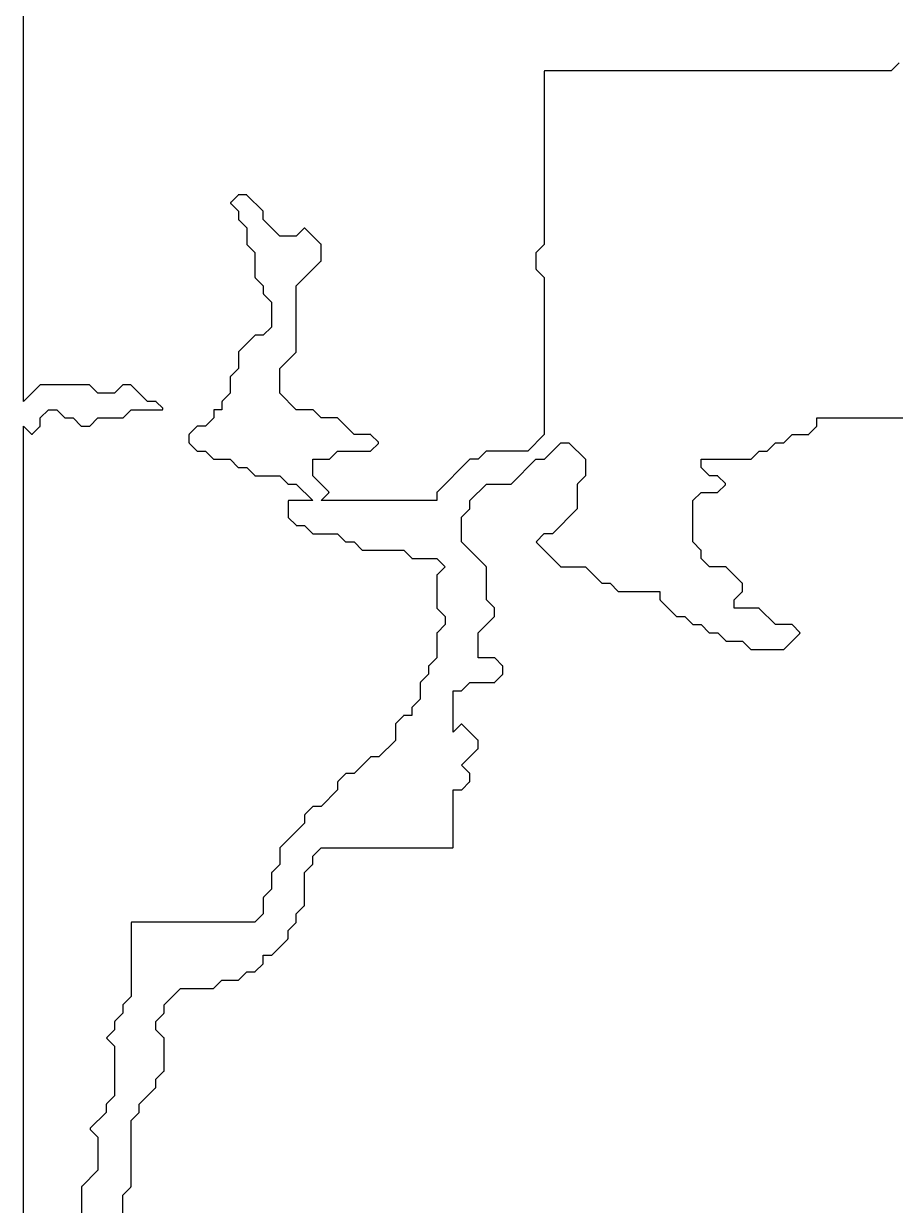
# Model space of a CAD drawing. Header units: metres. Extents: x 0 to 799, y 1 to 1100.
# Drawn here: x 0 to 105.5, y 275.8 to 418.7 of the extents above; entities that cross this region are included whole.
import ezdxf

# ---------------------------------------------------------------- set-up
doc = ezdxf.new("R2010")
doc.units = ezdxf.units.M
doc.layers.add('forest', color=7, linetype='Continuous')

msp = doc.modelspace()

# ---------------------------------------------------------------- linework, layer by layer
at = {"layer": 'forest', "color": 191}
for points in [[(0, 257), (0, 370), (0, 370), (0, 370), (0.93, 369.07), (0.94, 369.06), (0.94, 369.06), (0.95, 369.05), (0.96, 369.05), (0.97, 369.05), (0.98, 369.04), (0.99, 369.04), (1, 369.04), (1.01, 369.04), (1.02, 369.04), (1.03, 369.05), (1.04, 369.05), (1.05, 369.05), (1.06, 369.06), (1.06, 369.06), (1.07, 369.07), (1.97, 369.97), (1.98, 369.98), (1.98, 369.99), (1.99, 369.99), (1.99, 370), (2, 370.01), (2, 370.02), (2, 370.03), (2, 370.04), (2, 371), (2, 371), (2, 371), (3, 372), (3, 372), (3, 372), (4, 372), (4, 372), (4, 372), (4.97, 371.03), (4.98, 371.02), (4.99, 371.02), (4.99, 371.01), (5, 371.01), (5.01, 371), (5.02, 371), (5.03, 371), (5.04, 371), (6, 371), (6, 371), (6, 371), (6.97, 370.03), (6.98, 370.02), (6.99, 370.02), (6.99, 370.01), (7, 370.01), (7.01, 370), (7.02, 370), (7.03, 370), (7.04, 370), (7.96, 370), (7.97, 370), (7.98, 370), (7.99, 370), (8, 370.01), (8.01, 370.01), (8.01, 370.02), (8.02, 370.02), (8.03, 370.03), (9, 371), (9, 371), (9, 371), (11.96, 371), (11.97, 371), (11.98, 371), (11.99, 371), (12, 371.01), (12.01, 371.01), (12.01, 371.02), (12.02, 371.02), (12.03, 371.03), (13, 372), (13, 372), (13, 372), (16.76, 372), (16.77, 372), (16.78, 372), (16.79, 372), (16.8, 372.01), (16.81, 372.01), (16.81, 372.02), (16.82, 372.02), (16.83, 372.03), (16.84, 372.04), (16.84, 372.04), (16.85, 372.05), (16.85, 372.06), (16.85, 372.07), (16.86, 372.08), (16.86, 372.09), (16.86, 372.1), (16.86, 372.11), (16.86, 372.12), (16.85, 372.13), (16.85, 372.14), (16.85, 372.15), (16.84, 372.16), (16.84, 372.16), (16.83, 372.17), (16.03, 372.97), (16.02, 372.98), (16.01, 372.98), (16.01, 372.99), (16, 372.99), (15.99, 373), (15.98, 373), (15.97, 373), (15.96, 373), (15, 373), (15, 373), (15, 373), (13.03, 374.97), (13.02, 374.98), (13.01, 374.98), (13.01, 374.99), (13, 374.99), (12.99, 375), (12.98, 375), (12.97, 375), (12.96, 375), (12.04, 375), (12.03, 375), (12.02, 375), (12.01, 375), (12, 374.99), (11.99, 374.99), (11.99, 374.98), (11.98, 374.98), (11.97, 374.97), (11, 374), (11, 374), (11, 374), (9, 374), (9, 374), (9, 374), (8.03, 374.97), (8.02, 374.98), (8.01, 374.98), (8.01, 374.99), (8, 374.99), (7.99, 375), (7.98, 375), (7.97, 375), (7.96, 375), (2.04, 375), (2.03, 375), (2.02, 375), (2.01, 375), (2, 374.99), (1.99, 374.99), (1.99, 374.98), (1.98, 374.98), (1.97, 374.97), (0, 373), (0, 373), (0, 373), (0, 421)], [(105.97, 413.97), (105, 413), (105, 413), (105, 413), (63.1, 413), (63.09, 413), (63.08, 413), (63.07, 413), (63.06, 412.99), (63.05, 412.99), (63.04, 412.98), (63.04, 412.98), (63.03, 412.97), (63.02, 412.96), (63.02, 412.96), (63.01, 412.95), (63.01, 412.94), (63, 412.93), (63, 412.92), (63, 412.91), (63, 412.9), (63, 392), (63, 392), (63, 392), (62.03, 391.03), (62.02, 391.02), (62.02, 391.01), (62.01, 391.01), (62.01, 391), (62, 390.99), (62, 390.98), (62, 390.97), (62, 390.96), (62, 389.04), (62, 389.03), (62, 389.02), (62, 389.01), (62.01, 389), (62.01, 388.99), (62.02, 388.99), (62.02, 388.98), (62.03, 388.97), (63, 388), (63, 388), (63, 388), (63, 369), (63, 369), (63, 369), (61, 367), (61, 367), (61, 367), (56.04, 367), (56.03, 367), (56.02, 367), (56.01, 367), (56, 366.99), (55.99, 366.99), (55.99, 366.98), (55.98, 366.98), (55.97, 366.97), (55, 366), (55, 366), (55, 366), (54.04, 366), (54.03, 366), (54.02, 366), (54.01, 366), (54, 365.99), (53.99, 365.99), (53.99, 365.98), (53.98, 365.98), (53.97, 365.97), (50.03, 362.03), (50.02, 362.02), (50.02, 362.01), (50.01, 362.01), (50.01, 362), (50, 361.99), (50, 361.98), (50, 361.97), (50, 361.96), (50, 361), (50, 361), (50, 361), (36, 361), (36, 361), (36, 361), (36.93, 361.93), (36.94, 361.94), (36.94, 361.94), (36.95, 361.95), (36.95, 361.96), (36.95, 361.97), (36.96, 361.98), (36.96, 361.99), (36.96, 362), (36.96, 362.01), (36.96, 362.02), (36.95, 362.03), (36.95, 362.04), (36.95, 362.05), (36.94, 362.06), (36.94, 362.06), (36.93, 362.07), (35, 364), (35, 364), (35, 364), (35, 366), (35, 366), (35, 366), (36.96, 366), (36.97, 366), (36.98, 366), (36.99, 366), (37, 366.01), (37.01, 366.01), (37.01, 366.02), (37.02, 366.02), (37.03, 366.03), (38, 367), (38, 367), (38, 367), (41.96, 367), (41.97, 367), (41.98, 367), (41.99, 367), (42, 367.01), (42.01, 367.01), (42.01, 367.02), (42.02, 367.02), (42.03, 367.03), (42.93, 367.93), (42.94, 367.94), (42.94, 367.94), (42.95, 367.95), (42.95, 367.96), (42.95, 367.97), (42.96, 367.98), (42.96, 367.99), (42.96, 368), (42.96, 368.01), (42.96, 368.02), (42.95, 368.03), (42.95, 368.04), (42.95, 368.05), (42.94, 368.06), (42.94, 368.06), (42.93, 368.07), (42.03, 368.97), (42.02, 368.98), (42.01, 368.98), (42.01, 368.99), (42, 368.99), (41.99, 369), (41.98, 369), (41.97, 369), (41.96, 369), (40, 369), (40, 369), (40, 369), (38.03, 370.97), (38.02, 370.98), (38.01, 370.98), (38.01, 370.99), (38, 370.99), (37.99, 371), (37.98, 371), (37.97, 371), (37.96, 371), (36, 371), (36, 371), (36, 371), (35.03, 371.97), (35.02, 371.98), (35.01, 371.98), (35.01, 371.99), (35, 371.99), (34.99, 372), (34.98, 372), (34.97, 372), (34.96, 372), (33, 372), (33, 372), (33, 372), (31, 374), (31, 374), (31, 374), (31, 377), (31, 377), (31, 377), (32.97, 378.97), (32.98, 378.98), (32.98, 378.99), (32.99, 378.99), (32.99, 379), (33, 379.01), (33, 379.02), (33, 379.03), (33, 379.04), (33, 387), (33, 387), (33, 387), (35.97, 389.97), (35.98, 389.98), (35.98, 389.99), (35.99, 389.99), (35.99, 390), (36, 390.01), (36, 390.02), (36, 390.03), (36, 390.04), (36, 391.96), (36, 391.97), (36, 391.98), (36, 391.99), (35.99, 392), (35.99, 392.01), (35.98, 392.01), (35.98, 392.02), (35.97, 392.03), (34.07, 393.93), (34.06, 393.94), (34.06, 393.94), (34.05, 393.95), (34.04, 393.95), (34.03, 393.95), (34.02, 393.96), (34.01, 393.96), (34, 393.96), (33.99, 393.96), (33.98, 393.96), (33.97, 393.95), (33.96, 393.95), (33.95, 393.95), (33.94, 393.94), (33.94, 393.94), (33.93, 393.93), (33, 393), (33, 393), (33, 393), (31, 393), (31, 393), (31, 393), (29, 395), (29, 395), (29, 395), (29, 395.96), (29, 395.97), (29, 395.98), (29, 395.99), (28.99, 396), (28.99, 396.01), (28.98, 396.01), (28.98, 396.02), (28.97, 396.03), (27.03, 397.97), (27.02, 397.98), (27.01, 397.98), (27.01, 397.99), (27, 397.99), (26.99, 398), (26.98, 398), (26.97, 398), (26.96, 398), (26.04, 398), (26.03, 398), (26.02, 398), (26.01, 398), (26, 397.99), (25.99, 397.99), (25.99, 397.98), (25.98, 397.98), (25.97, 397.97), (25.07, 397.07), (25.06, 397.06), (25.06, 397.06), (25.05, 397.05), (25.05, 397.04), (25.05, 397.03), (25.04, 397.02), (25.04, 397.01), (25.04, 397), (25.04, 396.99), (25.04, 396.98), (25.05, 396.97), (25.05, 396.96), (25.05, 396.95), (25.06, 396.94), (25.06, 396.94), (25.07, 396.93), (26, 396), (26, 396), (26, 396), (26, 395.04), (26, 395.03), (26, 395.02), (26, 395.01), (26.01, 395), (26.01, 394.99), (26.02, 394.99), (26.02, 394.98), (26.03, 394.97), (27, 394), (27, 394), (27, 394), (27, 392.04), (27, 392.03), (27, 392.02), (27, 392.01), (27.01, 392), (27.01, 391.99), (27.02, 391.99), (27.02, 391.98), (27.03, 391.97), (28, 391), (28, 391), (28, 391), (28, 388.04), (28, 388.03), (28, 388.02), (28, 388.01), (28.01, 388), (28.01, 387.99), (28.02, 387.99), (28.02, 387.98), (28.03, 387.97), (29, 387), (29, 387), (29, 387), (29, 386.04), (29, 386.03), (29, 386.02), (29, 386.01), (29.01, 386), (29.01, 385.99), (29.02, 385.99), (29.02, 385.98), (29.03, 385.97), (30, 385), (30, 385), (30, 385), (30, 382), (30, 382), (30, 382), (29, 381), (29, 381), (29, 381), (28.04, 381), (28.03, 381), (28.02, 381), (28.01, 381), (28, 380.99), (27.99, 380.99), (27.99, 380.98), (27.98, 380.98), (27.97, 380.97), (26.03, 379.03), (26.02, 379.02), (26.02, 379.01), (26.01, 379.01), (26.01, 379), (26, 378.99), (26, 378.98), (26, 378.97), (26, 378.96), (26, 377), (26, 377), (26, 377), (25.03, 376.03), (25.02, 376.02), (25.02, 376.01), (25.01, 376.01), (25.01, 376), (25, 375.99), (25, 375.98), (25, 375.97), (25, 375.96), (25, 374), (25, 374), (25, 374), (24.03, 373.03), (24.02, 373.02), (24.02, 373.01), (24.01, 373.01), (24.01, 373), (24, 372.99), (24, 372.98), (24, 372.97), (24, 372.96), (24, 372), (24, 372), (24, 372), (23.1, 372), (23.09, 372), (23.08, 372), (23.07, 372), (23.06, 371.99), (23.05, 371.99), (23.04, 371.98), (23.04, 371.98), (23.03, 371.97), (23.02, 371.96), (23.02, 371.96), (23.01, 371.95), (23.01, 371.94), (23, 371.93), (23, 371.92), (23, 371.91), (23, 371.9), (23, 371), (23, 371), (23, 371), (22, 370), (22, 370), (22, 370), (21.04, 370), (21.03, 370), (21.02, 370), (21.01, 370), (21, 369.99), (20.99, 369.99), (20.99, 369.98), (20.98, 369.98), (20.97, 369.97), (20.03, 369.03), (20.02, 369.02), (20.02, 369.01), (20.01, 369.01), (20.01, 369), (20, 368.99), (20, 368.98), (20, 368.97), (20, 368.96), (20, 368.04), (20, 368.03), (20, 368.02), (20, 368.01), (20.01, 368), (20.01, 367.99), (20.02, 367.99), (20.02, 367.98), (20.03, 367.97), (20.97, 367.03), (20.98, 367.02), (20.99, 367.02), (20.99, 367.01), (21, 367.01), (21.01, 367), (21.02, 367), (21.03, 367), (21.04, 367), (22, 367), (22, 367), (22, 367), (22.97, 366.03), (22.98, 366.02), (22.99, 366.02), (22.99, 366.01), (23, 366.01), (23.01, 366), (23.02, 366), (23.03, 366), (23.04, 366), (25, 366), (25, 366), (25, 366), (25.97, 365.03), (25.98, 365.02), (25.99, 365.02), (25.99, 365.01), (26, 365.01), (26.01, 365), (26.02, 365), (26.03, 365), (26.04, 365), (27, 365), (27, 365), (27, 365), (27.97, 364.03), (27.98, 364.02), (27.99, 364.02), (27.99, 364.01), (28, 364.01), (28.01, 364), (28.02, 364), (28.03, 364), (28.04, 364), (31, 364), (31, 364), (31, 364), (31.97, 363.03), (31.98, 363.02), (31.99, 363.02), (31.99, 363.01), (32, 363.01), (32.01, 363), (32.02, 363), (32.03, 363), (32.04, 363), (33, 363), (33, 363), (33, 363), (35, 361), (35, 361), (35, 361), (32.1, 361), (32.09, 361), (32.08, 361), (32.07, 361), (32.06, 360.99), (32.05, 360.99), (32.04, 360.98), (32.04, 360.98), (32.03, 360.97), (32.02, 360.96), (32.02, 360.96), (32.01, 360.95), (32.01, 360.94), (32, 360.93), (32, 360.92), (32, 360.91), (32, 360.9), (32, 359.04), (32, 359.03), (32, 359.02), (32, 359.01), (32.01, 359), (32.01, 358.99), (32.02, 358.99), (32.02, 358.98), (32.03, 358.97), (32.97, 358.03), (32.98, 358.02), (32.99, 358.02), (32.99, 358.01), (33, 358.01), (33.01, 358), (33.02, 358), (33.03, 358), (33.04, 358), (34, 358), (34, 358), (34, 358), (34.97, 357.03), (34.98, 357.02), (34.99, 357.02), (34.99, 357.01), (35, 357.01), (35.01, 357), (35.02, 357), (35.03, 357), (35.04, 357), (38, 357), (38, 357), (38, 357), (38.97, 356.03), (38.98, 356.02), (38.99, 356.02), (38.99, 356.01), (39, 356.01), (39.01, 356), (39.02, 356), (39.03, 356), (39.04, 356), (40, 356), (40, 356), (40, 356), (40.97, 355.03), (40.98, 355.02), (40.99, 355.02), (40.99, 355.01), (41, 355.01), (41.01, 355), (41.02, 355), (41.03, 355), (41.04, 355), (46, 355), (46, 355), (46, 355), (46.97, 354.03), (46.98, 354.02), (46.99, 354.02), (46.99, 354.01), (47, 354.01), (47.01, 354), (47.02, 354), (47.03, 354), (47.04, 354), (50, 354), (50, 354), (50, 354), (51, 353), (51, 353), (51, 353), (50.03, 352.03), (50.02, 352.02), (50.02, 352.01), (50.01, 352.01), (50.01, 352), (50, 351.99), (50, 351.98), (50, 351.97), (50, 351.96), (50, 348.04), (50, 348.03), (50, 348.02), (50, 348.01), (50.01, 348), (50.01, 347.99), (50.02, 347.99), (50.02, 347.98), (50.03, 347.97), (51, 347), (51, 347), (51, 347), (51, 346), (51, 346), (51, 346), (50.03, 345.03), (50.02, 345.02), (50.02, 345.01), (50.01, 345.01), (50.01, 345), (50, 344.99), (50, 344.98), (50, 344.97), (50, 344.96), (50, 342), (50, 342), (50, 342), (49.03, 341.03), (49.02, 341.02), (49.02, 341.01), (49.01, 341.01), (49.01, 341), (49, 340.99), (49, 340.98), (49, 340.97), (49, 340.96), (49, 340), (49, 340), (49, 340), (48.03, 339.03), (48.02, 339.02), (48.02, 339.01), (48.01, 339.01), (48.01, 339), (48, 338.99), (48, 338.98), (48, 338.97), (48, 338.96), (48, 337), (48, 337), (48, 337), (47.03, 336.03), (47.02, 336.02), (47.02, 336.01), (47.01, 336.01), (47.01, 336), (47, 335.99), (47, 335.98), (47, 335.97), (47, 335.96), (47, 335), (47, 335), (47, 335), (46.04, 335), (46.03, 335), (46.02, 335), (46.01, 335), (46, 334.99), (45.99, 334.99), (45.99, 334.98), (45.98, 334.98), (45.97, 334.97), (45.03, 334.03), (45.02, 334.02), (45.02, 334.01), (45.01, 334.01), (45.01, 334), (45, 333.99), (45, 333.98), (45, 333.97), (45, 333.96), (45, 332), (45, 332), (45, 332), (43, 330), (43, 330), (43, 330), (42.04, 330), (42.03, 330), (42.02, 330), (42.01, 330), (42, 329.99), (41.99, 329.99), (41.99, 329.98), (41.98, 329.98), (41.97, 329.97), (40, 328), (40, 328), (40, 328), (39.04, 328), (39.03, 328), (39.02, 328), (39.01, 328), (39, 327.99), (38.99, 327.99), (38.99, 327.98), (38.98, 327.98), (38.97, 327.97), (38.03, 327.03), (38.02, 327.02), (38.02, 327.01), (38.01, 327.01), (38.01, 327), (38, 326.99), (38, 326.98), (38, 326.97), (38, 326.96), (38, 326), (38, 326), (38, 326), (36, 324), (36, 324), (36, 324), (35.04, 324), (35.03, 324), (35.02, 324), (35.01, 324), (35, 323.99), (34.99, 323.99), (34.99, 323.98), (34.98, 323.98), (34.97, 323.97), (34.03, 323.03), (34.02, 323.02), (34.02, 323.01), (34.01, 323.01), (34.01, 323), (34, 322.99), (34, 322.98), (34, 322.97), (34, 322.96), (34, 322), (34, 322), (34, 322), (31.03, 319.03), (31.02, 319.02), (31.02, 319.01), (31.01, 319.01), (31.01, 319), (31, 318.99), (31, 318.98), (31, 318.97), (31, 318.96), (31, 317), (31, 317), (31, 317), (30.03, 316.03), (30.02, 316.02), (30.02, 316.01), (30.01, 316.01), (30.01, 316), (30, 315.99), (30, 315.98), (30, 315.97), (30, 315.96), (30, 314), (30, 314), (30, 314), (29.03, 313.03), (29.02, 313.02), (29.02, 313.01), (29.01, 313.01), (29.01, 313), (29, 312.99), (29, 312.98), (29, 312.97), (29, 312.96), (29, 311), (29, 311), (29, 311), (28, 310), (28, 310), (28, 310), (13.1, 310), (13.09, 310), (13.08, 310), (13.07, 310), (13.06, 309.99), (13.05, 309.99), (13.04, 309.98), (13.04, 309.98), (13.03, 309.97), (13.02, 309.96), (13.02, 309.96), (13.01, 309.95), (13.01, 309.94), (13, 309.93), (13, 309.92), (13, 309.91), (13, 309.9), (13, 301), (13, 301), (13, 301), (12.03, 300.03), (12.02, 300.02), (12.02, 300.01), (12.01, 300.01), (12.01, 300), (12, 299.99), (12, 299.98), (12, 299.97), (12, 299.96), (12, 299), (12, 299), (12, 299), (11.03, 298.03), (11.02, 298.02), (11.02, 298.01), (11.01, 298.01), (11.01, 298), (11, 297.99), (11, 297.98), (11, 297.97), (11, 297.96), (11, 297), (11, 297), (11, 297), (10.07, 296.07), (10.06, 296.06), (10.06, 296.06), (10.05, 296.05), (10.05, 296.04), (10.05, 296.03), (10.04, 296.02), (10.04, 296.01), (10.04, 296), (10.04, 295.99), (10.04, 295.98), (10.05, 295.97), (10.05, 295.96), (10.05, 295.95), (10.06, 295.94), (10.06, 295.94), (10.07, 295.93), (11, 295), (11, 295), (11, 295), (11, 289), (11, 289), (11, 289), (10.03, 288.03), (10.02, 288.02), (10.02, 288.01), (10.01, 288.01), (10.01, 288), (10, 287.99), (10, 287.98), (10, 287.97), (10, 287.96), (10, 287), (10, 287), (10, 287), (8.07, 285.07), (8.06, 285.06), (8.06, 285.06), (8.05, 285.05), (8.05, 285.04), (8.05, 285.03), (8.04, 285.02), (8.04, 285.01), (8.04, 285), (8.04, 284.99), (8.04, 284.98), (8.05, 284.97), (8.05, 284.96), (8.05, 284.95), (8.06, 284.94), (8.06, 284.94), (8.07, 284.93), (9, 284), (9, 284), (9, 284), (9, 280), (9, 280), (9, 280), (7.03, 278.03), (7.02, 278.02), (7.02, 278.01), (7.01, 278.01), (7.01, 278), (7, 277.99), (7, 277.98), (7, 277.97), (7, 277.96), (7, 272)], [(12, 269.04), (12, 277), (12, 277), (12, 277), (12.97, 277.97), (12.98, 277.98), (12.98, 277.99), (12.99, 277.99), (12.99, 278), (13, 278.01), (13, 278.02), (13, 278.03), (13, 278.04), (13, 286), (13, 286), (13, 286), (13.97, 286.97), (13.98, 286.98), (13.98, 286.99), (13.99, 286.99), (13.99, 287), (14, 287.01), (14, 287.02), (14, 287.03), (14, 287.04), (14, 288), (14, 288), (14, 288), (15.97, 289.97), (15.98, 289.98), (15.98, 289.99), (15.99, 289.99), (15.99, 290), (16, 290.01), (16, 290.02), (16, 290.03), (16, 290.04), (16, 291), (16, 291), (16, 291), (16.97, 291.97), (16.98, 291.98), (16.98, 291.99), (16.99, 291.99), (16.99, 292), (17, 292.01), (17, 292.02), (17, 292.03), (17, 292.04), (17, 295.96), (17, 295.97), (17, 295.98), (17, 295.99), (16.99, 296), (16.99, 296.01), (16.98, 296.01), (16.98, 296.02), (16.97, 296.03), (16, 297), (16, 297), (16, 297), (16, 298), (16, 298), (16, 298), (16.97, 298.97), (16.98, 298.98), (16.98, 298.99), (16.99, 298.99), (16.99, 299), (17, 299.01), (17, 299.02), (17, 299.03), (17, 299.04), (17, 300), (17, 300), (17, 300), (19, 302), (19, 302), (19, 302), (22.96, 302), (22.97, 302), (22.98, 302), (22.99, 302), (23, 302.01), (23.01, 302.01), (23.01, 302.02), (23.02, 302.02), (23.03, 302.03), (24, 303), (24, 303), (24, 303), (25.96, 303), (25.97, 303), (25.98, 303), (25.99, 303), (26, 303.01), (26.01, 303.01), (26.01, 303.02), (26.02, 303.02), (26.03, 303.03), (27, 304), (27, 304), (27, 304), (27.96, 304), (27.97, 304), (27.98, 304), (27.99, 304), (28, 304.01), (28.01, 304.01), (28.01, 304.02), (28.02, 304.02), (28.03, 304.03), (28.97, 304.97), (28.98, 304.98), (28.98, 304.99), (28.99, 304.99), (28.99, 305), (29, 305.01), (29, 305.02), (29, 305.03), (29, 305.04), (29, 306), (29, 306), (29, 306), (29.96, 306), (29.97, 306), (29.98, 306), (29.99, 306), (30, 306.01), (30.01, 306.01), (30.01, 306.02), (30.02, 306.02), (30.03, 306.03), (31.97, 307.97), (31.98, 307.98), (31.98, 307.99), (31.99, 307.99), (31.99, 308), (32, 308.01), (32, 308.02), (32, 308.03), (32, 308.04), (32, 309), (32, 309), (32, 309), (32.97, 309.97), (32.98, 309.98), (32.98, 309.99), (32.99, 309.99), (32.99, 310), (33, 310.01), (33, 310.02), (33, 310.03), (33, 310.04), (33, 311), (33, 311), (33, 311), (33.97, 311.97), (33.98, 311.98), (33.98, 311.99), (33.99, 311.99), (33.99, 312), (34, 312.01), (34, 312.02), (34, 312.03), (34, 312.04), (34, 316), (34, 316), (34, 316), (34.97, 316.97), (34.98, 316.98), (34.98, 316.99), (34.99, 316.99), (34.99, 317), (35, 317.01), (35, 317.02), (35, 317.03), (35, 317.04), (35, 318), (35, 318), (35, 318), (36, 319), (36, 319), (36, 319), (51.9, 319), (51.91, 319), (51.92, 319), (51.93, 319), (51.94, 319.01), (51.95, 319.01), (51.96, 319.02), (51.96, 319.02), (51.97, 319.03), (51.98, 319.04), (51.98, 319.04), (51.99, 319.05), (51.99, 319.06), (52, 319.07), (52, 319.08), (52, 319.09), (52, 319.1), (52, 326), (52, 326), (52, 326), (52.96, 326), (52.97, 326), (52.98, 326), (52.99, 326), (53, 326.01), (53.01, 326.01), (53.01, 326.02), (53.02, 326.02), (53.03, 326.03), (53.97, 326.97), (53.98, 326.98), (53.98, 326.99), (53.99, 326.99), (53.99, 327), (54, 327.01), (54, 327.02), (54, 327.03), (54, 327.04), (54, 327.96), (54, 327.97), (54, 327.98), (54, 327.99), (53.99, 328), (53.99, 328.01), (53.98, 328.01), (53.98, 328.02), (53.97, 328.03), (53, 329), (53, 329), (53, 329), (54.97, 330.97), (54.98, 330.98), (54.98, 330.99), (54.99, 330.99), (54.99, 331), (55, 331.01), (55, 331.02), (55, 331.03), (55, 331.04), (55, 331.96), (55, 331.97), (55, 331.98), (55, 331.99), (54.99, 332), (54.99, 332.01), (54.98, 332.01), (54.98, 332.02), (54.97, 332.03), (53.07, 333.93), (53.06, 333.94), (53.06, 333.94), (53.05, 333.95), (53.04, 333.95), (53.03, 333.95), (53.02, 333.96), (53.01, 333.96), (53, 333.96), (52.99, 333.96), (52.98, 333.96), (52.97, 333.95), (52.96, 333.95), (52.95, 333.95), (52.94, 333.94), (52.94, 333.94), (52.93, 333.93), (52, 333), (52, 333), (52, 333), (52, 338), (52, 338), (52, 338), (52.96, 338), (52.97, 338), (52.98, 338), (52.99, 338), (53, 338.01), (53.01, 338.01), (53.01, 338.02), (53.02, 338.02), (53.03, 338.03), (54, 339), (54, 339), (54, 339), (56.96, 339), (56.97, 339), (56.98, 339), (56.99, 339), (57, 339.01), (57.01, 339.01), (57.01, 339.02), (57.02, 339.02), (57.03, 339.03), (57.97, 339.97), (57.98, 339.98), (57.98, 339.99), (57.99, 339.99), (57.99, 340), (58, 340.01), (58, 340.02), (58, 340.03), (58, 340.04), (58, 340.96), (58, 340.97), (58, 340.98), (58, 340.99), (57.99, 341), (57.99, 341.01), (57.98, 341.01), (57.98, 341.02), (57.97, 341.03), (57.03, 341.97), (57.02, 341.98), (57.01, 341.98), (57.01, 341.99), (57, 341.99), (56.99, 342), (56.98, 342), (56.97, 342), (56.96, 342), (55, 342), (55, 342), (55, 342), (55, 345), (55, 345), (55, 345), (56.97, 346.97), (56.98, 346.98), (56.98, 346.99), (56.99, 346.99), (56.99, 347), (57, 347.01), (57, 347.02), (57, 347.03), (57, 347.04), (57, 347.96), (57, 347.97), (57, 347.98), (57, 347.99), (56.99, 348), (56.99, 348.01), (56.98, 348.01), (56.98, 348.02), (56.97, 348.03), (56, 349), (56, 349), (56, 349), (56, 352.96), (56, 352.97), (56, 352.98), (56, 352.99), (55.99, 353), (55.99, 353.01), (55.98, 353.01), (55.98, 353.02), (55.97, 353.03), (53, 356), (53, 356), (53, 356), (53, 359), (53, 359), (53, 359), (53.97, 359.97), (53.98, 359.98), (53.98, 359.99), (53.99, 359.99), (53.99, 360), (54, 360.01), (54, 360.02), (54, 360.03), (54, 360.04), (54, 361), (54, 361), (54, 361), (56, 363), (56, 363), (56, 363), (58.96, 363), (58.97, 363), (58.98, 363), (58.99, 363), (59, 363.01), (59.01, 363.01), (59.01, 363.02), (59.02, 363.02), (59.03, 363.03), (62, 366), (62, 366), (62, 366), (62.96, 366), (62.97, 366), (62.98, 366), (62.99, 366), (63, 366.01), (63.01, 366.01), (63.01, 366.02), (63.02, 366.02), (63.03, 366.03), (65, 368), (65, 368), (65, 368), (66, 368), (66, 368), (66, 368), (68, 366), (68, 366), (68, 366), (68, 364), (68, 364), (68, 364), (67.03, 363.03), (67.02, 363.02), (67.02, 363.01), (67.01, 363.01), (67.01, 363), (67, 362.99), (67, 362.98), (67, 362.97), (67, 362.96), (67, 360), (67, 360), (67, 360), (64, 357), (64, 357), (64, 357), (63.04, 357), (63.03, 357), (63.02, 357), (63.01, 357), (63, 356.99), (62.99, 356.99), (62.99, 356.98), (62.98, 356.98), (62.97, 356.97), (62.07, 356.07), (62.06, 356.06), (62.06, 356.06), (62.05, 356.05), (62.05, 356.04), (62.05, 356.03), (62.04, 356.02), (62.04, 356.01), (62.04, 356), (62.04, 355.99), (62.04, 355.98), (62.05, 355.97), (62.05, 355.96), (62.05, 355.95), (62.06, 355.94), (62.06, 355.94), (62.07, 355.93), (64.97, 353.03), (64.98, 353.02), (64.99, 353.02), (64.99, 353.01), (65, 353.01), (65.01, 353), (65.02, 353), (65.03, 353), (65.04, 353), (68, 353), (68, 353), (68, 353), (69.97, 351.03), (69.98, 351.02), (69.99, 351.02), (69.99, 351.01), (70, 351.01), (70.01, 351), (70.02, 351), (70.03, 351), (70.04, 351), (71, 351), (71, 351), (71, 351), (71.97, 350.03), (71.98, 350.02), (71.99, 350.02), (71.99, 350.01), (72, 350.01), (72.01, 350), (72.02, 350), (72.03, 350), (72.04, 350), (77, 350), (77, 350), (77, 350), (77, 349.04), (77, 349.03), (77, 349.02), (77, 349.01), (77.01, 349), (77.01, 348.99), (77.02, 348.99), (77.02, 348.98), (77.03, 348.97), (78.97, 347.03), (78.98, 347.02), (78.99, 347.02), (78.99, 347.01), (79, 347.01), (79.01, 347), (79.02, 347), (79.03, 347), (79.04, 347), (80, 347), (80, 347), (80, 347), (80.97, 346.03), (80.98, 346.02), (80.99, 346.02), (80.99, 346.01), (81, 346.01), (81.01, 346), (81.02, 346), (81.03, 346), (81.04, 346), (82, 346), (82, 346), (82, 346), (82.97, 345.03), (82.98, 345.02), (82.99, 345.02), (82.99, 345.01), (83, 345.01), (83.01, 345), (83.02, 345), (83.03, 345), (83.04, 345), (84, 345), (84, 345), (84, 345), (84.97, 344.03), (84.98, 344.02), (84.99, 344.02), (84.99, 344.01), (85, 344.01), (85.01, 344), (85.02, 344), (85.03, 344), (85.04, 344), (87, 344), (87, 344), (87, 344), (87.97, 343.03), (87.98, 343.02), (87.99, 343.02), (87.99, 343.01), (88, 343.01), (88.01, 343), (88.02, 343), (88.03, 343), (88.04, 343), (91.96, 343), (91.97, 343), (91.98, 343), (91.99, 343), (92, 343.01), (92.01, 343.01), (92.01, 343.02), (92.02, 343.02), (92.03, 343.03), (93.93, 344.93), (93.94, 344.94), (93.94, 344.94), (93.95, 344.95), (93.95, 344.96), (93.95, 344.97), (93.96, 344.98), (93.96, 344.99), (93.96, 345), (93.96, 345.01), (93.96, 345.02), (93.95, 345.03), (93.95, 345.04), (93.95, 345.05), (93.94, 345.06), (93.94, 345.06), (93.93, 345.07), (93.03, 345.97), (93.02, 345.98), (93.01, 345.98), (93.01, 345.99), (93, 345.99), (92.99, 346), (92.98, 346), (92.97, 346), (92.96, 346), (91, 346), (91, 346), (91, 346), (89.03, 347.97), (89.02, 347.98), (89.01, 347.98), (89.01, 347.99), (89, 347.99), (88.99, 348), (88.98, 348), (88.97, 348), (88.96, 348), (86, 348), (86, 348), (86, 348), (86, 349), (86, 349), (86, 349), (86.97, 349.97), (86.98, 349.98), (86.98, 349.99), (86.99, 349.99), (86.99, 350), (87, 350.01), (87, 350.02), (87, 350.03), (87, 350.04), (87, 350.96), (87, 350.97), (87, 350.98), (87, 350.99), (86.99, 351), (86.99, 351.01), (86.98, 351.01), (86.98, 351.02), (86.97, 351.03), (85.03, 352.97), (85.02, 352.98), (85.01, 352.98), (85.01, 352.99), (85, 352.99), (84.99, 353), (84.98, 353), (84.97, 353), (84.96, 353), (83, 353), (83, 353), (83, 353), (82, 354), (82, 354), (82, 354), (82, 354.96), (82, 354.97), (82, 354.98), (82, 354.99), (81.99, 355), (81.99, 355.01), (81.98, 355.01), (81.98, 355.02), (81.97, 355.03), (81, 356), (81, 356), (81, 356), (81, 361), (81, 361), (81, 361), (82, 362), (82, 362), (82, 362), (83.96, 362), (83.97, 362), (83.98, 362), (83.99, 362), (84, 362.01), (84.01, 362.01), (84.01, 362.02), (84.02, 362.02), (84.03, 362.03), (84.93, 362.93), (84.94, 362.94), (84.94, 362.94), (84.95, 362.95), (84.95, 362.96), (84.95, 362.97), (84.96, 362.98), (84.96, 362.99), (84.96, 363), (84.96, 363.01), (84.96, 363.02), (84.95, 363.03), (84.95, 363.04), (84.95, 363.05), (84.94, 363.06), (84.94, 363.06), (84.93, 363.07), (84.03, 363.97), (84.02, 363.98), (84.01, 363.98), (84.01, 363.99), (84, 363.99), (83.99, 364), (83.98, 364), (83.97, 364), (83.96, 364), (83, 364), (83, 364), (83, 364), (82, 365), (82, 365), (82, 365), (82, 366), (82, 366), (82, 366), (87.96, 366), (87.97, 366), (87.98, 366), (87.99, 366), (88, 366.01), (88.01, 366.01), (88.01, 366.02), (88.02, 366.02), (88.03, 366.03), (89, 367), (89, 367), (89, 367), (89.96, 367), (89.97, 367), (89.98, 367), (89.99, 367), (90, 367.01), (90.01, 367.01), (90.01, 367.02), (90.02, 367.02), (90.03, 367.03), (91, 368), (91, 368), (91, 368), (91.96, 368), (91.97, 368), (91.98, 368), (91.99, 368), (92, 368.01), (92.01, 368.01), (92.01, 368.02), (92.02, 368.02), (92.03, 368.03), (93, 369), (93, 369), (93, 369), (94.96, 369), (94.97, 369), (94.98, 369), (94.99, 369), (95, 369.01), (95.01, 369.01), (95.01, 369.02), (95.02, 369.02), (95.03, 369.03), (95.97, 369.97), (95.98, 369.98), (95.98, 369.99), (95.99, 369.99), (95.99, 370), (96, 370.01), (96, 370.02), (96, 370.03), (96, 370.04), (96, 371), (96, 371), (96, 371), (108, 371)]]:
    msp.add_lwpolyline(points, dxfattribs=at)

doc.saveas('drawing.dxf')
